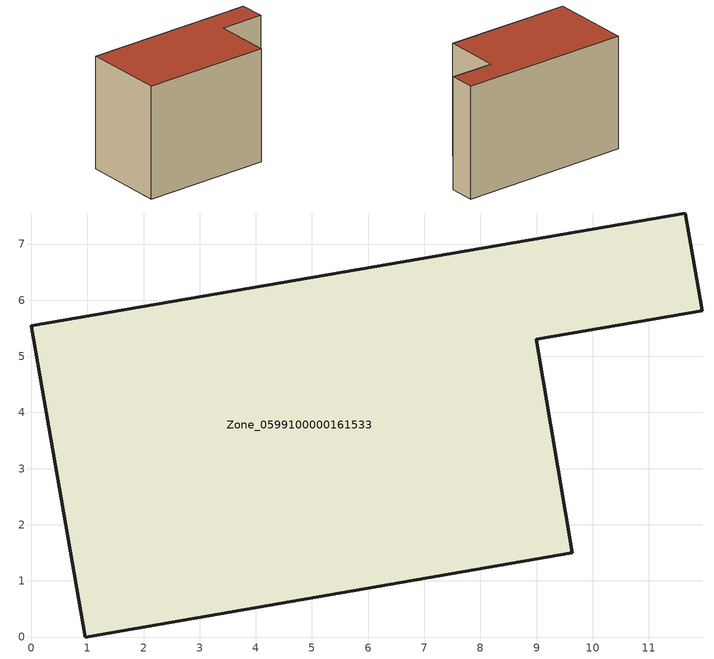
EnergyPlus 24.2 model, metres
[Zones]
Zone_0599100000161533
 floor ground (C_G): 8.99,5.3 9.64,1.5 0.96,0 0,5.54 11.65,7.55 11.95,5.81 z0
 wall outside (C_F): 0,5.54 0.96,0 9.64,1.5 8.99,5.3 11.95,5.81 11.65,7.55 0,5.54 z0:7.8
 roof outside (C_R): 11.95,5.81 11.65,7.55 0,5.54 0.96,0 9.64,1.5 8.99,5.3 z7.8
[BUILDING]
Pand.0599100000161533: North Axis=0; Terrain=City; Loads Convergence Tolerance Value=0.04; Temperature Convergence Tolerance Value=0.4; Solar Distribution=FullExterior; Maximum Number of Warmup Days=25; Minimum Number of Warmup Days=1
[Site:Location]
Rotterdam.The.Hague.AP_ZH_NLD Design_Conditions: Latitude=51.96; Longitude=4.45; Time Zone=1; Elevation=-4.5
[SITE:GROUNDTEMPERATURE:BUILDINGSURFACE]
18, 18, 18, 18, 18, 18, 18, 18, 18, 18, 18, 18
[MATERIAL] Thermal Absorptance=0.9; Solar Absorptance=0.7; Visible Absorptance=0.7
Name | Roughness | Thickness | Conductivity | Density | Specific Heat
G.TI.1975-1991 | MediumSmooth | 0.15 | 0.288461 | 540 | 1210
F.TI.1975-1991 | Rough | 0.3 | 0.230769 | 1920 | 840
R.TI.1975-1991 | MediumRough | 0.2 | 0.153846 | 1500 | 1000
[CONSTRUCTION]
C_G: G.TI.1975-1991
C_F: F.TI.1975-1991
C_R: R.TI.1975-1991
[ZONE]
Zone_0599100000161533: Type=1; Multiplier=1; Ceiling Height=Autocalculate; Volume=Autocalculate; Floor Area=autocalculate; Part of Total Floor Area=Yes
[ZONEINFILTRATION:DESIGNFLOWRATE]
Infil_Zone_0599100000161533: Zone or ZoneList or Space or SpaceList=Zone_0599100000161533; Schedule=AlwaysOn; Design Flow Rate Calculation Method=Flow/Area; Flow Rate per Floor Area=0.003; Constant Term Coefficient=1; Temperature Term Coefficient=0; Velocity Term Coefficient=0; Velocity Squared Term Coefficient=0
[HVACTEMPLATE:ZONE:IDEALLOADSAIRSYSTEM]
Zone_0599100000161533: Maximum Heating Supply Air Temperature=50; Minimum Cooling Supply Air Temperature=13; Maximum Heating Supply Air Humidity Ratio=0.0156; Minimum Cooling Supply Air Humidity Ratio=0.0077; Heating Limit=NoLimit; Cooling Limit=NoLimit; Dehumidification Control Type=ConstantSensibleHeatRatio; Cooling Sensible Heat Ratio=0.7; Dehumidification Setpoint=60; Humidification Control Type=None; Humidification Setpoint=30; Outdoor Air Method=None; Outdoor Air Flow Rate per Person=0.00944; Outdoor Air Flow Rate per Zone Floor Area=0; Outdoor Air Flow Rate per Zone=0; Demand Controlled Ventilation Type=None; Outdoor Air Economizer Type=NoEconomizer; Heat Recovery Type=None; Sensible Heat Recovery Effectiveness=0.7; Latent Heat Recovery Effectiveness=0.65
[ZONECONTROL:THERMOSTAT]
ThermostatControl_Zone_0599100000161533: Zone or ZoneList=Zone_0599100000161533; Control Type Schedule=DualSetpointControlType; Control 1=Thermostat_Zone_0599100000161533; Temperature Difference Between Cutout And Setpoint=0
[THERMOSTATSETPOINT:DUALSETPOINT]
Thermostat_Zone_0599100000161533: Heating Setpoint Temperature Schedule=HeatingSetpoint_Zone_0599100000161533; Cooling Setpoint Temperature Schedule=CoolingSetpoint_Zone_0599100000161533
[SCHEDULE:COMPACT]
HeatingSetpoint_Zone_0599100000161533: Through: 12/31, For: AllDays, Until: 24:00, 21
CoolingSetpoint_Zone_0599100000161533: Through: 12/31, For: AllDays, Until: 24:00, 24
DualSetpointControlType: Through: 12/31, For: AllDays, Until: 24:00, 4
AlwaysOn: Through: 12/31, For: AllDays, Until: 24:00, 1
